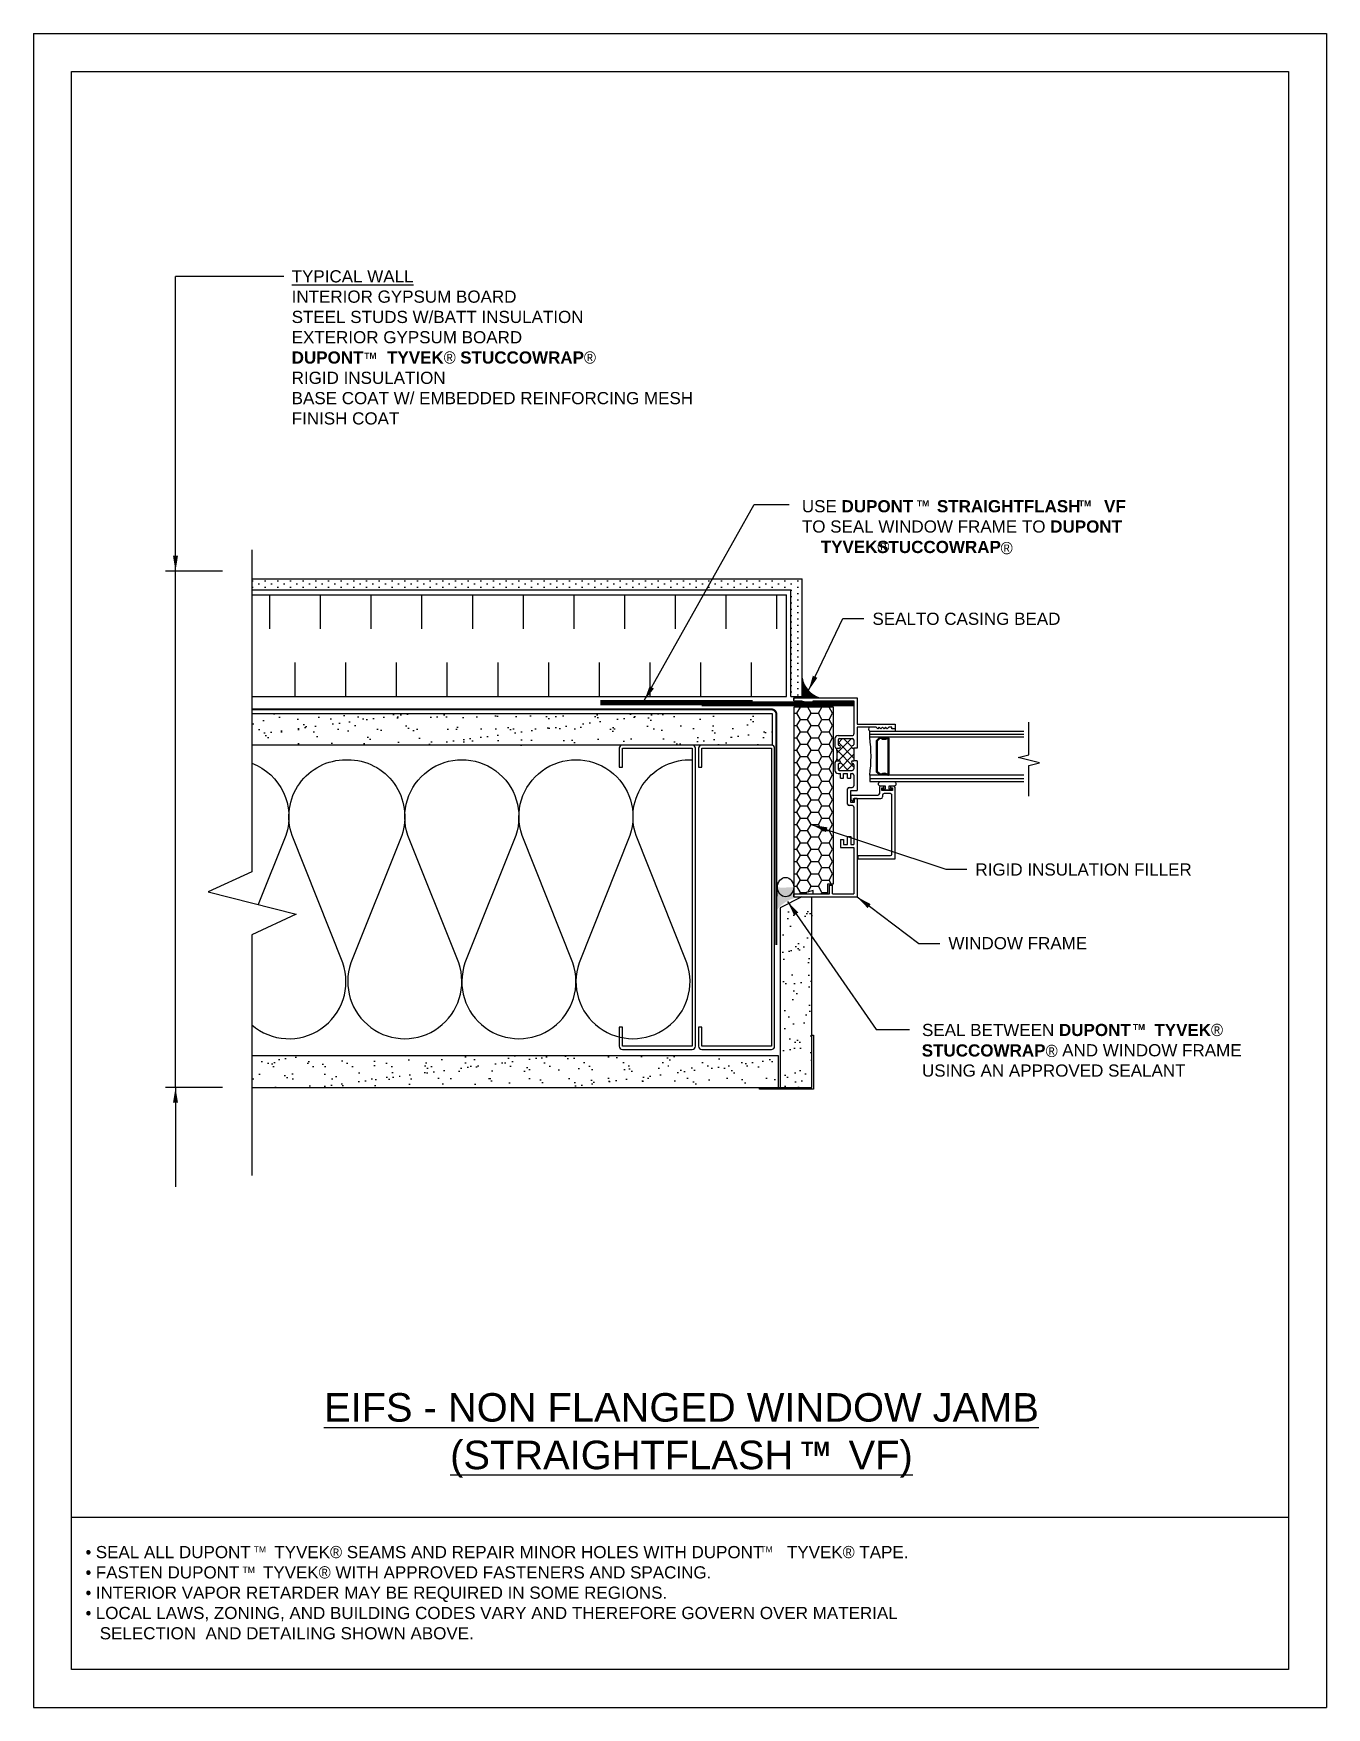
# Model space of a CAD drawing. Extents: x -129 to 26, y 0 to 100.
# Drawn here: x 0 to 25.5, y 0 to 33 of the extents above; entities that cross this region are included whole.
import ezdxf

# ---------------------------------------------------------------- set-up
doc = ezdxf.new("R2010")
doc.units = 0
doc.header["$LTSCALE"] = 1.5
doc.header["$MEASUREMENT"] = 0
doc.linetypes.add('DASHED', pattern=[0.75, 0.5, -0.25])
doc.layers.get('0').update_dxf_attribs({"linetype": 'CONTINUOUS'})
doc.layers.get('DEFPOINTS').update_dxf_attribs({"linetype": 'CONTINUOUS'})
for name, color, linetype in [('A-ANNO-TXT0', 252, 'CONTINUOUS'), ('A-GYP_BOARD', 252, 'CONTINUOUS'), ('A-INSULATION', 167, 'CONTINUOUS'), ('A-METAL_STUD', 252, 'CONTINUOUS'), ('A-SEALANT', 252, 'CONTINUOUS'), ('A-WINDOW_FRAME', 252, 'CONTINUOUS'), ('CLADDING', 252, 'CONTINUOUS'), ('INSULATION', 40, 'CONTINUOUS'), ('R-SWTS-DET3', 252, 'CONTINUOUS'), ('RIGID_INSULATION', 191, 'CONTINUOUS'), ('ROOFING', 7, 'CONTINUOUS'), ('STRUCTURE', 252, 'CONTINUOUS'), ('TEXT', 7, 'CONTINUOUS'), ('TYVEK', 160, 'DASHED'), ('W', 7, 'CONTINUOUS')]:
    doc.layers.add(name, color=color, linetype=linetype)
doc.styles.add('DETAILS', font='sanss___.ttf', dxfattribs={"height": 1})
doc.dimstyles.new('TYVEKDETAILS', dxfattribs={"dimscale": 6, "dimtxt": 1.5, "dimasz": 0.1, "dimexe": 0.75, "dimexo": 0.75, "dimgap": 0.75, "dimtad": 0, "dimtih": 1, "dimtoh": 1, "dimdec": 4, "dimzin": 0, "dimtxsty": 'DETAILS', "dimcen": 0.0625, "dimazin": 3, "dimtfac": 1, "dimtdec": 4, "dimtofl": 0, "dimtmove": 0, "dimatfit": 3, "dimtolj": 1, "dimtzin": 0})

# ---------------------------------------------------------------- blocks, each defined once
blk = doc.blocks.new('*X1')
at = {"color": 0}
for p, q in [((0.8516295627018786, 1.028406257998516), (1.187999999999999, 1.364776695296636)), ((0.87684077714246, 1.40717086303237), (0.8998291369676271, 1.430159222857538)), ((1.187999999999999, 1.110097038856281), (0.8810849614584502, 1.417012077397829)), ((0.924072530185503, 1.277625920778777), (1.077446609406725, 1.430999999999999)), ((1.177347128897942, 1.297526605254973), (1.043873734152917, 1.430999999999998)), ((0.8519505448366533, 1.205503935429927), (0.8894466094067257, 1.242999999999999)), ((1.139543648263006, 0.8049999999999997), (0.8577179782915727, 1.086825669971433)), ((0.8759999999999986, 0.8759999999999986), (1.187999999999999, 1.187999999999999)), ((1.141157934785851, 0.9801624087737911), (0.8783203435596432, 1.242999999999999)), ((1.169776695296638, 0.9930000000000005), (1.187999999999999, 1.011223304703362)), ((0.9627669529663684, 0.8050000000000004), (0.8759999999999986, 0.8917669529663702)), ((0.9817766952966371, 0.8050000000000002), (1.138739823250805, 0.9619631279541684)), ((1.158594420601599, 0.805041030008325), (1.187958969991673, 0.8344055793983998))]:
    blk.add_line(p, q, dxfattribs=at)

msp = doc.modelspace()

# ---------------------------------------------------------------- hatches: boundary and pattern name
at = {"layer": 'A-ANNO-TXT0', "linetype": 'CONTINUOUS'}
h = msp.add_hatch(dxfattribs=at)
h.set_pattern_fill('AR-SAND', color=256, scale=0.25, style=0)
h.set_pattern_definition([(37.50000000000001, (13.90562740431847, -5.448783653957094), (-0.01574833952740204, 0.4817059422532897), [0, -0.38, 0, -0.425, 0, -0.40625]), (7.499999999999999, (13.90562740431847, -5.448783653957094), (0.4424441763169318, 0.7055365163074351), [0, -0.205, 0, -0.3425, 0, -0.13125]), (327.5, (13.59812740431846, -5.448783653957094), (0.7785354654378738, 0.001414763384241124), [0, -0.125, 0, -0.45, 0, -0.5875]), (317.5, (13.59812740431846, -5.448783653957094), (0.7515316511430733, 0.2194188912335623), [0, -0.0625, 0, -0.295, 0, -0.3375])])
h.paths.add_polyline_path([(14.57047989927582, 19.5973992676698), (4.303964716864277, 19.59739926766994), (4.303964207926589, 18.97239926766994), (14.57047989927582, 18.97239926766981)])
h.paths.add_polyline_path([(14.69397025275939, 12.8473992676698), (4.303965870102246, 12.84739926767006), (4.303965870102243, 12.22239926767007), (14.69397025275939, 12.22239926766981)])
h = msp.add_hatch(dxfattribs=at)
h.set_pattern_fill('AR-SAND', color=256, scale=0.25, style=0)
h.set_pattern_definition([(37.50000000000001, (0, 0), (-0.01574833952740204, 0.4817059422532897), [0, -0.38, 0, -0.425, 0, -0.40625]), (7.499999999999999, (0, 0), (0.4424441763169318, 0.7055365163074351), [0, -0.205, 0, -0.3425, 0, -0.13125]), (327.5, (-0.3075, 0), (0.7785354654378738, 0.001414763384241124), [0, -0.125, 0, -0.45, 0, -0.5875]), (317.5, (-0.3075, 0), (0.7515316511430733, 0.2194188912335623), [0, -0.0625, 0, -0.295, 0, -0.3375])])
h.paths.add_polyline_path([(14.72522025275939, 12.22239926766981), (15.35022025275939, 12.22239926766981), (15.35022025275939, 13.25364926766981), (15.3502202527594, 15.97917804967826), (15.15026667264171, 15.97917804967826), (14.72522025275939, 15.7608595644225)])
at = {"layer": 'A-INSULATION', "linetype": 'CONTINUOUS'}
h = msp.add_hatch(dxfattribs=at)
h.set_pattern_fill('HONEY', color=256, scale=1.125, style=0)
h.set_pattern_definition([(0, (0.1501090579698108, 1.089403143701517), (0.2109375, 0.121784821875), [0.140625, -0.28125]), (120, (0.1501090579698108, 1.089403143701517), (-0.2109374995391128, 0.1217848226732801), [0.1406249999999999, -0.2812499999999998]), (59.99999999999999, (0.1501090579698108, 1.089403143701517), (4.608872346267834e-10, 0.2435696445482801), [-0.28125, 0.140625])])
h.paths.add_polyline_path([(14.99187286504796, 16.04115195540216), (15.1478072084823, 16.04115195540216), (15.37870998626008, 16.10302216823782), (15.37870998626008, 16.04115195540216), (15.66703215248748, 16.04115195540216), (15.66703215248748, 16.23994538047346), (15.77639819580286, 16.23994538047346), (15.77639819580287, 19.7221008576193), (14.99187286504796, 19.7221008576193)])
at = {"layer": 'A-SEALANT', "linetype": 'CONTINUOUS'}
h = msp.add_hatch(color=7, dxfattribs=at)
edge = h.paths.add_edge_path()
edge.add_line((15.13262137001404, 15.97917804967826), (14.99187286504796, 15.97917804967826))
edge.add_line((14.99187286504796, 15.97917804967826), (14.99187286504796, 16.09413498020184))
edge.add_line((14.99187286504796, 16.09413498020184), (14.99187286504796, 16.15534603581434))
edge.add_arc((14.83191805346572, 16.16395208659535), 0.1601861600087653, 341.86352093582883, 356.92028383285503, ccw=False)
edge.add_ellipse((14.83191805346572, 16.17255813737637), major_axis=(0, 0.1904430672903032), ratio=0.8399088182002806, start_angle=90, end_angle=270, ccw=False)
edge.add_arc((14.83191805346573, 16.16395208659539), 0.1601861600087653, 183.0797161671348, 198.1364790641818, ccw=False)
edge.add_line((14.67196324188349, 16.1553460358144), (14.67196324188349, 15.73610793870519))
edge.add_arc((15.18761293230215, 15.31691314004874), 0.6645441162552518, 94.74669989942862, 140.890789096846, ccw=False)
at = {"layer": 'CLADDING'}
h = msp.add_hatch(dxfattribs=at)
h.set_pattern_fill('DOTS', color=256, scale=2, angle=90, style=0)
h.set_pattern_definition([(90, (14.94540811531874, -5.601231753205624), (-0.125, 0.06250000000000001), [0, -0.125])])
h.paths.add_polyline_path([(4.303968162391534, 22.25139549063385), (15.15592190018401, 22.25139549063385), (15.15592190018401, 19.93201073713266), (14.93519788617552, 19.93201073713266), (14.93519788617552, 22.03067147662537), (4.303967939452258, 22.03067147662535)])
at = {"layer": 'TEXT'}
msp.add_hatch(color=256, dxfattribs=at).paths.add_polyline_path([(15.15709278857692, 19.94121269117121), (15.15709278857692, 19.9065606337708), (15.50035858577557, 19.9065606337708, -0.2792397133927528), (15.15709278857692, 20.29186483062001)])

# ---------------------------------------------------------------- linework, layer by layer
at = {"layer": 'A-GYP_BOARD'}
for p, q in [((15.15026667264171, 15.97917804967826, 2.979996827461485e-09), (14.72522025275939, 15.7608595644225, 2.979996827461486e-09)), ((15.35022025275939, 12.22239926766981, 2.979996827461446e-09), (15.3502202527594, 15.97917804967826, 2.979996827461485e-09)), ((14.72522025275939, 15.7608595644225, 2.979996827461486e-09), (14.72522025275939, 12.22239926766981, 2.979996827461446e-09)), ((14.72522025275939, 12.22239926766981, 2.979996827461446e-09), (15.35022025275939, 12.22239926766981, 2.979996827461446e-09))]:
    msp.add_line(p, q, dxfattribs=at)
at = {"layer": 'A-GYP_BOARD', "elevation": 2.979996827461446e-09}
for points in [[(4.303964716864277, 19.59739926766994), (14.57047989927582, 19.59739926766981), (14.57047989927582, 18.97239926766981), (4.30396420792659, 18.97239926766994)], [(4.303965870102243, 12.22239926767007), (14.69397025275939, 12.22239926766981), (14.69397025275939, 12.84739926766981), (4.303965870102246, 12.84739926767007)]]:
    msp.add_lwpolyline(points, dxfattribs=at)
msp.add_lwpolyline([(14.31897025275939, 12.22239926766981), (15.35022025275939, 12.22239926766981), (15.35022025275939, 13.25364926766981), (15.38147025275939, 13.25364926766981), (15.38147025275939, 12.19114926766981), (14.31897025275939, 12.19114926766981)], close=True, dxfattribs=at)
at = {"layer": 'A-INSULATION', "linetype": 'CONTINUOUS'}
for p, q in [((15.66703215248748, 16.04115195540216, 2.979996827461485e-09), (15.66703215248748, 16.23994538047346, 2.979996827461485e-09)), ((15.66703215248748, 16.23994538047346, 2.979996827461485e-09), (15.77639819580287, 16.23994538047346, 2.979996827461485e-09))]:
    msp.add_line(p, q, dxfattribs=at)
at = {"layer": 'A-INSULATION', "linetype": 'CONTINUOUS', "elevation": 2.979996827461485e-09}
msp.add_lwpolyline([(15.77639819580287, 16.23994538047346), (15.77639819580287, 19.7221008576193), (14.99187286504796, 19.7221008576193), (14.99187286504796, 16.04115195540216), (15.66703215248748, 16.04115195540216)], dxfattribs=at)
at = {"layer": 'A-INSULATION', "elevation": 2.979996827461446e-09}
msp.add_lwpolyline([(6.127934642548851, 18.68239520567472, -0.01558219737090597), (6.198003475028173, 18.68457938875947)], format="xyb", dxfattribs=at)
at = {"layer": 'A-METAL_STUD', "elevation": 2.979996827461446e-09}
for points in [[(11.6155773728224, 13.40989926766981), (11.55307737282195, 13.40989926766981), (11.55307737282195, 13.03489926766981, 0.414213562373095), (11.61557737282195, 12.97239926766981), (12.99057737282195, 12.97239926766981, 0.414213562373095), (13.05307737282195, 13.03489926766981), (13.05307737282195, 18.90989926766981, 0.414213562373095), (12.99057737282195, 18.97239926766981), (11.61557737282195, 18.97239926766981, 0.414213562373095), (11.55307737282195, 18.90989926766981), (11.55307737282195, 18.53489926766981), (11.6155773728224, 18.53489926766981), (11.6155773728224, 18.90989926766981), (12.99057737282195, 18.90989926766981), (12.99057737282149, 13.03489926766981), (11.6155773728224, 13.03489926766981)], [(13.17807737282286, 13.40989926766981), (13.1155773728224, 13.40989926766981), (13.1155773728224, 13.03489926766981, 0.414213562373095), (13.1780773728224, 12.97239926766981), (14.5530773728224, 12.97239926766981, 0.414213562373095), (14.6155773728224, 13.03489926766981), (14.6155773728224, 18.90989926766981, 0.414213562373095), (14.5530773728224, 18.97239926766981), (13.1780773728224, 18.97239926766981, 0.414213562373095), (13.1155773728224, 18.90989926766981), (13.1155773728224, 18.53489926766981), (13.17807737282286, 18.53489926766981), (13.17807737282286, 18.90989926766981), (14.5530773728224, 18.90989926766981), (14.55307737282195, 13.03489926766981), (13.17807737282286, 13.03489926766981)]]:
    msp.add_lwpolyline(points, format="xyb", close=True, dxfattribs=at)
at = {"layer": 'A-SEALANT'}
msp.add_line((14.65915187349904, 16.27339140418516, 2.979996827461464e-09), (14.6615599318979, 15.99590642011933, 2.979996827461486e-09), dxfattribs=at)
at = {"layer": 'A-SEALANT', "linetype": 'CONTINUOUS'}
msp.add_line((14.99187286504796, 16.09413498020184, 2.979996827461485e-09), (14.99187286504796, 15.97917804967826, 2.979996827461485e-09), dxfattribs=at)
at = {"layer": 'A-SEALANT'}
msp.add_arc((15.64678590154168, 20.3825711641412, 2.979996827461486e-09), 0.4980230755958729, 190.4940136520136, 252.9013904028027, dxfattribs=at)
at = {"layer": 'A-SEALANT', "color": 7, "linetype": 'CONTINUOUS'}
msp.add_ellipse((14.83191805346572, 16.17255813737637), major_axis=(0, 0.1904430672903032), ratio=0.8399088182002806, dxfattribs=at)
at = {"layer": 'A-WINDOW_FRAME'}
for p, q in [((14.99187286504796, 19.90352569277591, 2.979996827461486e-09), (14.99187286504796, 19.86887363537551, 2.979996827461486e-09)), ((14.99187286504796, 19.90352569277591, 2.979996827461485e-09), (16.24134677077187, 19.90352569277591, 2.979996827461485e-09)), ((14.99187286504796, 19.84155178705201, 2.979996827461485e-09), (14.99187286504796, 19.90352569277591, 2.979996827461485e-09)), ((14.99187286504796, 19.84155178705201, 2.979996827461485e-09), (15.1478072084823, 19.84155178705201, 2.979996827461485e-09)), ((15.1478072084823, 19.84155178705201, 2.979996827461485e-09), (15.37870998626008, 19.77968157421635, 2.979996827461485e-09)), ((15.37870998626008, 19.84155178705201, 2.979996827461485e-09), (16.17937286504796, 19.84155178705201, 2.979996827461485e-09)), ((15.37870998626008, 19.77968157421635, 2.979996827461485e-09), (15.37870998626008, 19.84155178705201, 2.979996827461485e-09)), ((16.17937286504796, 19.84155178705201, 2.979996827461485e-09), (16.17937286504796, 19.19182535607558, 2.979996827461485e-09)), ((16.24134677077187, 19.90352569277591, 2.979996827461485e-09), (16.24134677077187, 19.38774286449308, 2.979996827461485e-09)), ((15.86750417817928, 19.16083840321362, 2.979996827461485e-09), (16.14838591218601, 19.16083840321362, 2.979996827461485e-09)), ((16.24134677077187, 19.38774286449308, 2.979996827461485e-09), (16.99103111420622, 19.38774286449308, 2.979996827461485e-09)), ((16.24134677077187, 19.32576895876918, 2.979996827461485e-09), (16.24134677077187, 18.91094362206884, 2.979996827461485e-09)), ((16.6181881007382, 19.32576895876918, 2.979996827461485e-09), (16.24134677077187, 19.32576895876918, 2.979996827461485e-09)), ((16.49124155191665, 19.24980094530116, 2.979996827461486e-09), (19.53350083036741, 19.24980094530116, 2.979996827461486e-09)), ((16.49124155191665, 19.18782703957726, 2.979996827461486e-09), (16.49124155191665, 19.24980094530116, 2.979996827461486e-09)), ((16.49124155191665, 19.12585313385335, 2.979996827461486e-09), (16.49124155191665, 19.18782703957726, 2.979996827461486e-09)), ((16.49124155191665, 19.18782703957726, 2.979996827461486e-09), (19.53350083036741, 19.18782703957726, 2.979996827461486e-09)), ((16.6181881007382, 19.32576895876918, 2.979996827461485e-09), (16.64917505360015, 19.29478200590723, 2.979996827461485e-09)), ((16.6801620064621, 19.32576895876918, 2.979996827461485e-09), (16.64917505360015, 19.29478200590723, 2.979996827461485e-09)), ((16.6801620064621, 19.32576895876918, 2.979996827461485e-09), (16.71114895932406, 19.29478200590723, 2.979996827461485e-09)), ((16.74213591218601, 19.32576895876918, 2.979996827461485e-09), (16.71114895932406, 19.29478200590723, 2.979996827461485e-09)), ((16.74213591218601, 19.32576895876918, 2.979996827461485e-09), (16.77312286504797, 19.29478200590723, 2.979996827461485e-09)), ((16.80410981790992, 19.32576895876918, 2.979996827461485e-09), (16.77312286504797, 19.29478200590723, 2.979996827461485e-09)), ((16.80410981790992, 19.32576895876918, 2.979996827461485e-09), (16.83509677077187, 19.29478200590723, 2.979996827461485e-09)), ((16.86608372363382, 19.32576895876918, 2.979996827461485e-09), (16.83509677077187, 19.29478200590723, 2.979996827461485e-09)), ((16.92905720848231, 19.32576895876918, 2.979996827461485e-09), (16.86608372363382, 19.32576895876918, 2.979996827461485e-09)), ((16.92905720848231, 19.29478200590723, 2.979996827461485e-09), (16.92905720848231, 19.32576895876918, 2.979996827461485e-09)), ((16.99103111420622, 19.29478200590723, 2.979996827461485e-09), (16.92905720848231, 19.29478200590723, 2.979996827461485e-09)), ((16.99103111420622, 19.38774286449308, 2.979996827461485e-09), (16.99103111420622, 19.29478200590723, 2.979996827461485e-09)), ((15.80553027245537, 19.09886449748972, 2.979996827461485e-09), (15.80553027245537, 18.94193057493079, 2.979996827461485e-09)), ((15.83651722531732, 18.91094362206884, 2.979996827461485e-09), (15.89249365629375, 18.91094362206884, 2.979996827461485e-09)), ((15.86750417817927, 19.06787754462776, 2.979996827461485e-09), (15.86750417817927, 18.98591205641228, 2.979996827461485e-09)), ((15.89249365629375, 18.9609225782978, 2.979996827461485e-09), (15.89249365629375, 18.9609225782978, 2.979996827461485e-09)), ((15.89849113104123, 19.09886449748972, 2.979996827461485e-09), (16.14838591218601, 19.09886449748972, 2.979996827461485e-09)), ((15.91748313440823, 18.93593310018332, 2.979996827461485e-09), (15.91748313440823, 18.93593310018332, 2.979996827461485e-09)), ((16.129393908819, 18.93593310018332, 2.979996827461485e-09), (16.129393908819, 18.93593310018332, 2.979996827461485e-09)), ((16.15438338693349, 18.9609225782978, 2.979996827461485e-09), (16.15438338693349, 18.9609225782978, 2.979996827461485e-09)), ((16.15438338693349, 18.91094362206884, 2.979996827461485e-09), (16.17937286504796, 18.91094362206884, 2.979996827461485e-09)), ((16.17937286504796, 19.06787754462776, 2.979996827461485e-09), (16.17937286504796, 18.98591205641227, 2.979996827461485e-09)), ((16.24134677077187, 18.91094362206884, 2.979996827461485e-09), (16.17937286504796, 18.91094362206884, 2.979996827461485e-09)), ((16.17937286504796, 18.91094362206884, 2.979996827461485e-09), (16.17937286504796, 18.66104884092406, 2.979996827461485e-09)), ((19.53350083036741, 19.12585313385335, 2.979996827461486e-09), (16.49124155191665, 19.12585313385335, 2.979996827461486e-09)), ((16.62618473373483, 19.06387922812949, 2.979996827461486e-09), (16.68815863945874, 19.12585313385339, 2.979996827461486e-09)), ((16.62618473373483, 18.43814269614295, 2.979996827461486e-09), (16.62618473373483, 19.06387922812949, 2.979996827461486e-09)), ((16.64617631622641, 19.05559844352818, 2.979996827461486e-09), (16.69643942406005, 19.10586155136181, 2.979996827461486e-09)), ((16.64617631622641, 18.44642348074427, 2.979996827461486e-09), (16.64617631622641, 19.05559844352818, 2.979996827461486e-09)), ((16.68815863945874, 19.12585313385339, 2.979996827461486e-09), (16.72614264619278, 19.12585313385339, 2.979996827461486e-09)), ((16.69643942406005, 19.10586155136181, 2.979996827461486e-09), (16.71870015340855, 19.10586155136181, 2.979996827461486e-09)), ((16.82610055865066, 19.12585313385339, 2.979996827461486e-09), (16.85109003676514, 19.12585313385339, 2.979996827461486e-09)), ((16.83354305143489, 19.10586155136181, 2.979996827461486e-09), (16.84609214114224, 19.10586155136181, 2.979996827461486e-09)), ((16.84609214114224, 19.10586155136181, 2.979996827461486e-09), (16.84609214114224, 18.39616037291063, 2.979996827461486e-09)), ((16.86608372363382, 19.1108594469847, 2.979996827461486e-09), (16.86608372363382, 18.39116247728773, 2.979996827461486e-09)), ((15.80553027245537, 18.63006188806211, 2.979996827461485e-09), (15.80553027245537, 18.47312796550318, 2.979996827461485e-09)), ((15.83651722531732, 18.66104884092406, 2.979996827461485e-09), (15.89249365629375, 18.66104884092406, 2.979996827461485e-09)), ((15.86750417817927, 18.58608040658062, 2.979996827461485e-09), (15.86750417817928, 18.50411491836514, 2.979996827461485e-09)), ((15.89249365629375, 18.6110698846951, 2.979996827461485e-09), (15.89249365629375, 18.6110698846951, 2.979996827461485e-09)), ((15.91748313440823, 18.63605936280958, 2.979996827461485e-09), (15.91748313440823, 18.63605936280958, 2.979996827461485e-09)), ((16.129393908819, 18.63605936280958, 2.979996827461485e-09), (16.129393908819, 18.63605936280958, 2.979996827461485e-09)), ((16.15438338693349, 18.66104884092406, 2.979996827461485e-09), (16.17937286504796, 18.66104884092406, 2.979996827461485e-09)), ((16.15438338693349, 18.6110698846951, 2.979996827461485e-09), (16.15438338693349, 18.6110698846951, 2.979996827461485e-09)), ((16.24134677077187, 18.66104884092406, 2.979996827461485e-09), (16.17937286504796, 18.66104884092406, 2.979996827461485e-09)), ((16.17937286504796, 18.58608040658062, 2.979996827461485e-09), (16.17937286504796, 18.50411491836514, 2.979996827461485e-09)), ((16.24134677077187, 18.66104884092406, 2.979996827461485e-09), (16.24134677077187, 18.07629505304527, 2.979996827461485e-09)), ((15.86750417817927, 18.41115405977928, 2.979996827461485e-09), (15.91248523878533, 18.41115405977928, 2.979996827461485e-09)), ((15.89849113104123, 18.47312796550318, 2.979996827461485e-09), (16.14838591218601, 18.47312796550318, 2.979996827461485e-09)), ((15.91248523878533, 18.31819320119342, 2.979996827461485e-09), (15.91248523878533, 18.41115405977928, 2.979996827461485e-09)), ((15.91248523878533, 18.31819320119342, 2.979996827461485e-09), (15.97445914450924, 18.31819320119342, 2.979996827461485e-09)), ((15.97445914450924, 18.31819320119342, 2.979996827461485e-09), (15.97445914450924, 18.41115405977928, 2.979996827461485e-09)), ((15.97445914450924, 18.41115405977928, 2.979996827461485e-09), (16.05442547447557, 18.41115405977928, 2.979996827461485e-09)), ((16.05442547447557, 18.31819320119342, 2.979996827461485e-09), (16.05442547447557, 18.41115405977928, 2.979996827461485e-09)), ((16.05442547447557, 18.31819320119342, 2.979996827461485e-09), (16.11639938019948, 18.31819320119342, 2.979996827461485e-09)), ((16.11639938019948, 18.31819320119342, 2.979996827461485e-09), (16.11639938019948, 18.41115405977928, 2.979996827461485e-09)), ((16.11639938019948, 18.41115405977928, 2.979996827461485e-09), (16.14838591218601, 18.41115405977928, 2.979996827461485e-09)), ((16.17937286504796, 18.38016710691732, 2.979996827461485e-09), (16.17937286504796, 18.16925591163113, 2.979996827461485e-09)), ((19.53382102795708, 18.37616879041909, 2.979996827461486e-09), (16.49124155191665, 18.37616879041909, 2.979996827461486e-09)), ((16.49124155191665, 18.37616879041909, 2.979996827461486e-09), (16.49124155191665, 18.31419488469518, 2.979996827461486e-09)), ((16.49124155191665, 18.31419488469518, 2.979996827461486e-09), (19.53382102795708, 18.31419488469518, 2.979996827461486e-09)), ((16.49124155191665, 18.31419488469518, 2.979996827461486e-09), (16.49124155191665, 18.25222097897127, 2.979996827461486e-09)), ((16.49124155191665, 18.25222097897127, 2.979996827461486e-09), (19.53382102795708, 18.25222097897127, 2.979996827461486e-09)), ((16.68815863945874, 18.37616879041904, 2.979996827461486e-09), (16.62618473373483, 18.43814269614295, 2.979996827461486e-09)), ((16.69643942406006, 18.39616037291063, 2.979996827461486e-09), (16.64617631622641, 18.44642348074427, 2.979996827461486e-09)), ((16.72614264619275, 18.37616879041904, 2.979996827461486e-09), (16.68815863945874, 18.37616879041904, 2.979996827461486e-09)), ((16.71870015340862, 18.39616037291062, 2.979996827461486e-09), (16.69643942406006, 18.39616037291063, 2.979996827461486e-09)), ((16.76866076286377, 18.16225885775907, 2.979996827461486e-09), (16.71118496320047, 18.16225885775907, 2.979996827461486e-09)), ((16.76866076286377, 18.12727358839881, 2.979996827461486e-09), (16.76866076286377, 18.16225885775907, 2.979996827461486e-09)), ((16.85109003676514, 18.37616879041905, 2.979996827461486e-09), (16.82610055865066, 18.37616879041905, 2.979996827461486e-09)), ((16.84609214114224, 18.39616037291063, 2.979996827461486e-09), (16.83354305143479, 18.39616037291063, 2.979996827461486e-09)), ((16.96107974434525, 18.16225885775907, 2.979996827461486e-09), (16.90360394468195, 18.16225885775907, 2.979996827461486e-09)), ((16.90360394468195, 18.16225885775907, 2.979996827461486e-09), (16.90360394468195, 18.12727358839881, 2.979996827461486e-09)), ((16.05442547447557, 17.80940742678264, 2.979996827461485e-09), (16.05442547447557, 18.10728200590722, 2.979996827461485e-09)), ((16.08541242733752, 18.13826895876917, 2.979996827461485e-09), (16.14838591218601, 18.13826895876917, 2.979996827461485e-09)), ((16.11639938019948, 17.84039437964459, 2.979996827461485e-09), (16.11639938019948, 18.07629505304527, 2.979996827461485e-09)), ((16.11639938019948, 18.07629505304527, 2.979996827461485e-09), (16.24134677077187, 18.07629505304527, 2.979996827461485e-09)), ((16.11639938019947, 17.95234724159746, 2.979996827461486e-09), (16.11639938019948, 17.91206420287691, 2.979996827461486e-09)), ((16.18636991892002, 17.84039437964459, 2.979996827461485e-09), (16.11639938019948, 17.84039437964459, 2.979996827461485e-09)), ((16.12079092940833, 17.90146206521707, 2.979996827461486e-09), (16.1457804075228, 17.8764725871026, 2.979996827461486e-09)), ((16.14638675393685, 17.98233461533483, 2.979996827461486e-09), (16.65121021572572, 17.98233461533483, 2.979996827461486e-09)), ((16.17137623205133, 17.92036070961093, 2.979996827461486e-09), (16.71318412144963, 17.92036070961092, 2.979996827461486e-09)), ((16.17137623205132, 17.88707472476244, 2.979996827461486e-09), (16.17137623205133, 17.92036070961093, 2.979996827461486e-09)), ((16.18636991892002, 17.92036070961093, 2.979996827461485e-09), (16.18636991892002, 17.84039437964459, 2.979996827461485e-09)), ((16.24134677077187, 17.92036070961093, 2.979996827461485e-09), (16.18636991892002, 17.92036070961093, 2.979996827461485e-09)), ((16.24134677077187, 17.92036070961093, 2.979996827461485e-09), (16.24134677077187, 15.97917804967826, 2.979996827461485e-09)), ((16.6811975894631, 18.1322714840217, 2.979996827461486e-09), (16.6811975894631, 18.01232198907221, 2.979996827461486e-09)), ((16.73117654569205, 18.12727358839881, 2.979996827461486e-09), (16.76866076286377, 18.12727358839881, 2.979996827461486e-09)), ((16.73117654569205, 18.07729463216985, 2.979996827461486e-09), (16.73117654569205, 18.12727358839881, 2.979996827461486e-09)), ((16.94108816185367, 18.07729463216985, 2.979996827461486e-09), (16.73117654569205, 18.07729463216985, 2.979996827461486e-09)), ((16.743171495187, 17.98533335270857, 2.979996827461486e-09), (16.743171495187, 17.95034808334829, 2.979996827461486e-09)), ((16.89908682759006, 18.01532072644595, 2.979996827461486e-09), (16.77315886892437, 18.01532072644595, 2.979996827461486e-09)), ((16.90360394468195, 18.12727358839881, 2.979996827461486e-09), (16.94108816185367, 18.12727358839881, 2.979996827461486e-09)), ((16.92907420132743, 16.8248219890722, 2.979996827461486e-09), (16.92907420132743, 17.98533335270857, 2.979996827461486e-09)), ((16.94108816185367, 18.12727358839881, 2.979996827461486e-09), (16.94108816185367, 18.07729463216985, 2.979996827461486e-09)), ((16.99104810705134, 16.73286070961092, 2.979996827461486e-09), (16.99104810705134, 18.13333910772941, 2.979996827461486e-09)), ((16.15063496521631, 17.77842047392069, 2.979996827461485e-09), (16.08541242733752, 17.77842047392069, 2.979996827461485e-09)), ((16.17937286504796, 17.74968257408904, 2.979996827461485e-09), (16.17937286504796, 17.01574160186681, 2.979996827461485e-09)), ((16.05442547447557, 17.17067636617658, 2.979996827461485e-09), (16.11639938019948, 17.17067636617658, 2.979996827461485e-09)), ((16.05442547447557, 17.01574160186681, 2.979996827461485e-09), (16.05442547447557, 17.17067636617658, 2.979996827461485e-09)), ((16.11639938019948, 17.17067636617658, 2.979996827461485e-09), (16.11639938019948, 17.01574160186681, 2.979996827461485e-09)), ((15.91248523878533, 17.10870246045267, 2.979996827461485e-09), (15.91248523878533, 16.95376769614291, 2.979996827461485e-09)), ((15.91248523878533, 17.10870246045267, 2.979996827461485e-09), (15.97445914450924, 17.10870246045267, 2.979996827461485e-09)), ((15.91248523878533, 16.95376769614291, 2.979996827461485e-09), (16.17937286504796, 16.95376769614291, 2.979996827461485e-09)), ((15.97445914450924, 17.10870246045267, 2.979996827461485e-09), (15.97445914450924, 17.01574160186681, 2.979996827461485e-09)), ((15.97445914450924, 17.01574160186681, 2.979996827461485e-09), (16.05442547447557, 17.01574160186681, 2.979996827461485e-09)), ((16.11639938019948, 17.01574160186681, 2.979996827461485e-09), (16.17937286504796, 17.01574160186681, 2.979996827461485e-09)), ((16.17937286504796, 16.95376769614291, 2.979996827461485e-09), (16.17937286504796, 16.04115195540216, 2.979996827461485e-09)), ((16.25634045764055, 16.79483461533482, 2.979996827461486e-09), (16.89908682759006, 16.79483461533483, 2.979996827461486e-09)), ((16.25634045764055, 16.79483461533482, 2.979996827461486e-09), (16.25634045764055, 16.73286070961092, 2.979996827461486e-09)), ((16.25634045764055, 16.73286070961092, 2.979996827461486e-09), (16.99104810705134, 16.73286070961092, 2.979996827461486e-09)), ((15.69757572700082, 16.20808166920688, 2.979996827461485e-09), (15.75954963272473, 16.20808166920688, 2.979996827461485e-09)), ((15.69757572700082, 16.04115195540216, 2.979996827461485e-09), (15.69757572700082, 16.20808166920688, 2.979996827461485e-09)), ((15.75954963272473, 16.04115195540216, 2.979996827461485e-09), (15.75954963272473, 16.20808166920688, 2.979996827461485e-09)), ((14.99187286504796, 16.04115195540216, 2.979996827461485e-09), (15.1478072084823, 16.04115195540216, 2.979996827461485e-09)), ((14.99187286504796, 15.97917804967826, 2.979996827461485e-09), (14.99187286504796, 16.04115195540216, 2.979996827461485e-09)), ((14.99187286504796, 15.97917804967826, 2.979996827461485e-09), (16.24134677077187, 15.97917804967826, 2.979996827461485e-09)), ((15.37870998626008, 16.10302216823782, 2.979996827461485e-09), (15.1478072084823, 16.04115195540216, 2.979996827461485e-09)), ((15.37870998626008, 16.04115195540216, 2.979996827461485e-09), (15.37870998626008, 16.10302216823782, 2.979996827461485e-09)), ((15.37870998626008, 16.04115195540216, 2.979996827461485e-09), (15.69757572700082, 16.04115195540216, 2.979996827461485e-09)), ((15.75954963272473, 16.04115195540216, 2.979996827461485e-09), (16.17937286504796, 16.04115195540216, 2.979996827461485e-09))]:
    msp.add_line(p, q, dxfattribs=at)
at = {"layer": 'A-WINDOW_FRAME', "elevation": 2.979996827461486e-09}
msp.add_lwpolyline([(19.62916778666652, 17.96333981294411), (19.62916778666652, 18.56905692169573), (19.84141997678939, 18.62197733635815), (19.41659539895397, 18.72789799990856), (19.62884758907685, 18.78081841457097), (19.62884758907685, 19.42115688046523)], dxfattribs=at)
at = {"layer": 'A-WINDOW_FRAME', "elevation": 2.979996827461485e-09}
msp.add_lwpolyline([(16.93069215047219, 18.11049070835924), (16.93069215047219, 18.08050333462187), (16.74157255707354, 18.08050333462187), (16.74157255707354, 18.11049070835924), (16.80464561134862, 18.11049070835924), (16.80464561134862, 18.16225885775907), (16.70218875107927, 18.16225885775907, -0.8444444444437201), (16.70218875107927, 18.25222097897127), (16.97007595646647, 18.25222097897127, -0.8444444444437201), (16.97007595646647, 18.16225885775907), (16.86761909619711, 18.16225885775907), (16.86761909619711, 18.11049070835924)], format="xyb", close=True, dxfattribs=at)
msp.add_lwpolyline([(16.93069215047219, 18.11049070835924), (16.93069215047219, 18.08050333462187), (16.74157255707354, 18.08050333462187), (16.74157255707354, 18.11049070835924), (16.80464561134862, 18.11049070835924), (16.80464561134862, 18.16225885775907), (16.70218875107927, 18.16225885775907, -0.8444444444437201), (16.70218875107927, 18.25222097897127), (16.97007595646647, 18.25222097897127, -0.8444444444437201), (16.97007595646647, 18.16225885775907), (16.86761909619711, 18.16225885775907), (16.86761909619711, 18.11049070835924)], format="xyb", close=True, dxfattribs=at)
at = {"layer": 'A-WINDOW_FRAME'}
for centre, radius, start, end in [((15.86750417817928, 19.09886449748972, 2.979996827461485e-09), 0.06197390572390597, 90, 180), ((16.14838591218601, 19.19182535607558, 2.979996827461485e-09), 0.03098695286195299, 270, 3.250719457102443e-13), ((16.51539954515888, 19.28778495203517, 2.979996827461486e-09), 0.04501547961602401, 122.4565375172511, 237.5434624827489), ((16.97090401782258, 19.2722914756042, 2.979996827461486e-09), 0.03018151689606767, 311.8258151739098, 48.17418482609068), ((15.83651722531732, 18.94193057493079, 2.979996827461485e-09), 0.03098695286195299, 180, 270), ((15.26703539560694, 18.78599623149645, 2.979996827461485e-09), 0.5830277907451202, 347.62508063677, 12.37491936322962), ((15.89849113104123, 19.06787754462776, 2.979996827461485e-09), 0.03098695286195299, 90, 180), ((15.89249365629375, 18.98591205641228, 2.979996827461485e-09), 0.02498947811447821, 180, 270), ((15.89249365629375, 18.93593310018332, 2.979996827461485e-09), 0.02498947811447821, 7.016477563892661e-15, 90), ((15.89249365629375, 18.93593310018332, 2.979996827461485e-09), 0.02498947811447821, 270, 7.016477563892661e-15), ((16.15438338693349, 18.93593310018332, 2.979996827461485e-09), 0.02498947811447821, 90, 180), ((16.15438338693349, 18.93593310018332, 2.979996827461485e-09), 0.02498947811447821, 180, 270), ((16.14838591218601, 19.06787754462776, 2.979996827461485e-09), 0.03098695286195299, 7.016477563892661e-15, 90), ((16.15438338693349, 18.98591205641227, 2.979996827461485e-09), 0.02498947811447821, 270, 7.016477563892661e-15), ((13.87482670390635, 18.75101096213622, 2.979996827461486e-09), 2.643129453996981, 351.8469656761608, 8.15303432383913), ((16.77612160242172, 19.17833103789372, 2.979996827461486e-09), 0.09246106902351098, 231.6083326381159, 308.391667361884), ((16.77612160242172, 19.17833103789373, 2.979996827461486e-09), 0.07246948653192829, 226.3971810272709, 313.602818972729), ((16.85109003676514, 19.1108594469847, 2.979996827461486e-09), 0.01499368686868661, 0, 89.99999999999999), ((15.83651722531732, 18.63006188806211, 2.979996827461485e-09), 0.03098695286195299, 90, 179.9999999999998), ((15.89249365629375, 18.58608040658062, 2.979996827461485e-09), 0.02498947811447821, 90, 180.000000000001), ((15.89849113104123, 18.50411491836514, 2.979996827461485e-09), 0.03098695286195299, 180.0000000000008, 270), ((15.89249365629375, 18.63605936280958, 2.979996827461485e-09), 0.02498947811447821, 7.016477563892661e-15, 90), ((15.89249365629375, 18.63605936280958, 2.979996827461485e-09), 0.02498947811447821, 270, 7.016477563892661e-15), ((16.15438338693349, 18.63605936280958, 2.979996827461485e-09), 0.02498947811447821, 90, 179.999999999999), ((16.15438338693349, 18.63605936280958, 2.979996827461485e-09), 0.02498947811447821, 180, 270), ((16.14838591218601, 18.50411491836514, 2.979996827461485e-09), 0.03098695286195299, 270, 7.016477563892661e-15), ((16.15438338693349, 18.58608040658062, 2.979996827461485e-09), 0.02498947811447821, 7.016477563892661e-15, 90), ((15.86750417817927, 18.47312796550318, 2.979996827461485e-09), 0.06197390572390597, 180, 270), ((16.14838591218601, 18.38016710691732, 2.979996827461485e-09), 0.03098695286195299, 7.016477563892661e-15, 90), ((16.14838591218601, 18.16925591163113, 2.979996827461485e-09), 0.03098695286195299, 270, 7.016477563892661e-15), ((16.71118496320047, 18.1322714840217, 2.979996827461486e-09), 0.02998737373737144, 89.99999999999999, 180.0000000000034), ((16.77612160242171, 18.32369088637862, 2.979996827461486e-09), 0.09246106902353152, 51.60833263819464, 128.3916673618106), ((16.77612160242171, 18.32369088637869, 2.979996827461486e-09), 0.07246948653194904, 46.39718102727708, 133.6028189727331), ((16.85109003676514, 18.39116247728773, 2.979996827461486e-09), 0.01499368686868661, 270, 0), ((16.96107974434525, 18.1322714840217, 2.979996827461486e-09), 0.02998737373737414, 2.04030079624272, 90.00000000000256), ((16.08541242733752, 18.10728200590722, 2.979996827461485e-09), 0.03098695286195299, 90, 180), ((16.14638675393685, 17.95234724159746, 2.979996827461486e-09), 0.02998737373737385, 90.00000000000004, 180.0000000000031), ((16.13139306706816, 17.91206420287691, 2.979996827461486e-09), 0.01499368686868683, 180.0000000000026, 225), ((16.15638254518264, 17.88707472476244, 2.979996827461486e-09), 0.01499368686868485, 224.9999999999985, 359.9999999999937), ((16.65121021572572, 18.01232198907221, 2.979996827461486e-09), 0.02998737373737385, 270, 359.9999999999981), ((16.71318412144963, 17.95034808334829, 2.979996827461486e-09), 0.02998737373737385, 269.9999999999992, 359.9999999999987), ((16.77315886892437, 17.98533335270857, 2.979996827461486e-09), 0.02998737373737385, 90.00000000000011, 179.9999999999987), ((16.89908682759006, 17.98533335270857, 2.979996827461486e-09), 0.02998737373737385, 0, 90.00000000000011), ((16.08541242733752, 17.80940742678264, 2.979996827461485e-09), 0.03098695286195299, 180, 270), ((16.15063496521631, 17.74968257408904, 2.979996827461485e-09), 0.02873789983164995, 359.9999999999991, 90), ((16.89908682759006, 16.8248219890722, 2.979996827461486e-09), 0.02998737373737385, 270.0000000000003, 0)]:
    msp.add_arc(centre, radius, start, end, dxfattribs=at)
at = {"layer": 'CLADDING'}
for p, q in [((4.303968162391534, 22.25139549063385, 2.979996827461446e-09), (15.15592190018401, 22.25139549063385, 2.979996827461446e-09)), ((15.15592190018401, 19.93201073713266, 2.979996827461446e-09), (15.15592190018401, 22.25139549063385, 2.979996827461446e-09)), ((4.303967939452258, 22.03067147662535, 2.979996827461446e-09), (14.93519788617552, 22.03067147662537, 2.979996827461446e-09)), ((14.93519788617552, 19.93201073713266, 2.979996827461446e-09), (14.93519788617552, 22.03067147662537, 2.979996827461446e-09)), ((14.93519788617552, 19.93201073713266, 2.979996827461446e-09), (15.15592190018401, 19.93201073713266, 2.979996827461446e-09))]:
    msp.add_line(p, q, dxfattribs=at)
at = {"layer": 'DEFPOINTS'}
for p, q in [((-5.329070518200751e-15, 33), (0, -3.552713678800501e-15)), ((-5.329070518200751e-15, 33), (25.5, 33)), ((25.5, 33), (25.5, -3.552713678800501e-15)), ((0, -3.552713678800501e-15), (25.5, -3.552713678800501e-15))]:
    msp.add_line(p, q, dxfattribs=at)
at = {"layer": 'INSULATION', "elevation": 2.979996827461446e-09}
for points in [[(4.303963915996965, 18.61389562517036, -0.4078632690520697), (4.976061374223274, 17.19103382603864), (4.433264894671259, 15.82810376361221)], [(4.30396587010225, 13.45645517875786, 0.7660710413643121), (6.10106137422191, 14.67703259477801), (5.099842708982361, 17.19103382603774, -0.5155500965725927), (6.162952041603159, 18.68403321040571)], [(6.198003475028173, 18.68457938875947, -0.5155500965722299), (7.261112807648971, 17.19158000439183), (6.259894142408058, 14.67757877312869, 1.404370499403762), (8.386112807647834, 14.67757877313142), (7.384894142408058, 17.19158000439138, -1.404370499398822), (9.511112807649198, 17.19158000439138), (8.509894142408285, 14.67757877312778, 1.404370499403763), (10.63611280764783, 14.67757877313074), (9.634894142408285, 17.19158000439047, -1.404370499398822), (11.7611128076492, 17.19158000439138), (10.75989414240829, 14.67757877312778, 1.404370499403762), (12.88611280764783, 14.67757877313074), (11.88489414240829, 17.19158000439047, -0.5275875311540642), (12.99057737282193, 18.68377352823199)]]:
    msp.add_lwpolyline(points, format="xyb", dxfattribs=at)
at = {"layer": 'R-SWTS-DET3', "linetype": 'CONTINUOUS'}
for p, q in [((4.303968162391534, 22.25139549063385, 2.979996827461446e-09), (4.303967939452258, 22.03067147662535, 2.979996827461446e-09)), ((4.303961699324658, 20.48600219781962), (4.303965378731952, 20.25775656329757, 2.979996827461486e-09))]:
    msp.add_line(p, q, dxfattribs=at)
at = {"layer": 'RIGID_INSULATION', "linetype": 'CONTINUOUS'}
for p, q in [((4.303967839801327, 21.93201073713265, 2.979996827461446e-09), (14.85197225634851, 21.93201073713266, 2.979996827461446e-09)), ((4.661266405575262, 21.26534407046594, 2.979996827461446e-09), (4.661266405575262, 21.9320107371326, 2.979996827461446e-09)), ((5.661266405575262, 21.26534407046597, 2.979996827461446e-09), (5.661266405575262, 21.93201073713264, 2.979996827461446e-09)), ((6.661266405575262, 21.26534407046597, 2.979996827461446e-09), (6.661266405575262, 21.93201073713264, 2.979996827461446e-09)), ((7.661266405575262, 21.26534407046594, 2.979996827461446e-09), (7.661266405575262, 21.9320107371326, 2.979996827461446e-09)), ((8.661266405575262, 21.26534407046597, 2.979996827461446e-09), (8.661266405575262, 21.93201073713264, 2.979996827461446e-09)), ((9.661266405575262, 21.26534407046597, 2.979996827461446e-09), (9.661266405575262, 21.93201073713264, 2.979996827461446e-09)), ((10.66126640557526, 21.26534407046597, 2.979996827461446e-09), (10.66126640557526, 21.93201073713264, 2.979996827461446e-09)), ((11.66126640557526, 21.26534407046597, 2.979996827461446e-09), (11.66126640557526, 21.93201073713264, 2.979996827461446e-09)), ((12.66126640557526, 21.26534407046597, 2.979996827461446e-09), (12.66126640557526, 21.93201073713264, 2.979996827461446e-09)), ((13.66126640557526, 21.26534407046597, 2.979996827461446e-09), (13.66126640557526, 21.93201073713264, 2.979996827461446e-09)), ((14.66126640557526, 21.26534407046597, 2.979996827461446e-09), (14.66126640557526, 21.93201073713264, 2.979996827461446e-09)), ((14.85197225634851, 19.93201073713266, 2.979996827461446e-09), (14.85197225634851, 21.93201073713266, 2.979996827461446e-09)), ((5.161266405575248, 19.93201073713259, 2.979996827461446e-09), (5.161266405575262, 20.59867740379927, 2.979996827461446e-09)), ((6.161266405575248, 19.93201073713263, 2.979996827461446e-09), (6.161266405575262, 20.59867740379931, 2.979996827461446e-09)), ((7.161266405575248, 19.93201073713263, 2.979996827461446e-09), (7.161266405575262, 20.59867740379931, 2.979996827461446e-09)), ((8.161266405575248, 19.93201073713259, 2.979996827461446e-09), (8.161266405575262, 20.59867740379927, 2.979996827461446e-09)), ((9.161266405575248, 19.93201073713263, 2.979996827461446e-09), (9.161266405575262, 20.59867740379931, 2.979996827461446e-09)), ((10.16126640557525, 19.93201073713263, 2.979996827461446e-09), (10.16126640557526, 20.59867740379931, 2.979996827461446e-09)), ((11.16126640557525, 19.93201073713263, 2.979996827461446e-09), (11.16126640557526, 20.59867740379931, 2.979996827461446e-09)), ((12.16126640557525, 19.93201073713263, 2.979996827461446e-09), (12.16126640557526, 20.59867740379931, 2.979996827461446e-09)), ((13.16126640557525, 19.93201073713263, 2.979996827461446e-09), (13.16126640557526, 20.59867740379931, 2.979996827461446e-09)), ((14.16126640557525, 19.93201073713263, 2.979996827461446e-09), (14.16126640557526, 20.59867740379931, 2.979996827461446e-09)), ((4.303965819728647, 19.93201073713265, 2.979996827461446e-09), (14.85197225634851, 19.93201073713266, 2.979996827461446e-09))]:
    msp.add_line(p, q, dxfattribs=at)
at = {"layer": 'ROOFING', "color": 253, "const_width": 0.08}
msp.add_lwpolyline([(16.17828356021791, 19.79407246671158), (11.17937286504796, 19.79494106145227)], dxfattribs=at)
at = {"layer": 'ROOFING'}
for points in [[(14.17937286504796, 19.84441546535627), (11.17937286504796, 19.84441546535627)], [(16.17381960877638, 19.74334234352674), (13.17937286504796, 19.74334234352674)]]:
    msp.add_lwpolyline(points, dxfattribs=at)
at = {"layer": 'STRUCTURE', "elevation": 2.979996827461486e-09}
msp.add_lwpolyline([(4.303968582132057, 22.81941331429687), (4.303962175331847, 16.47627499373611), (3.44730428340479, 16.08098660838603), (5.177764604700926, 15.63715170888078), (4.30396587010226, 15.23411543982225), (4.303965870102232, 10.48719059692517)], dxfattribs=at)
at = {"layer": 'TEXT'}
for p, q in [((4.938406136506583, 28.20700093845387, 2.979996827461446e-09), (2.800886444988659, 28.20700093845387, 2.979996827461446e-09)), ((2.800890310256435, 12.22239926767006, 2.979996827461446e-09), (2.800890310256442, 24.34413433135608, 2.979996827461486e-09)), ((3.725691930635509, 22.4038435898824, 2.979996827461486e-09), (2.602291895502933, 22.40384358988238, 2.979996827461486e-09)), ((3.725695795903285, 12.22239926767006, 2.979996827461446e-09), (2.602295760770716, 12.22239926767004, 2.979996827461446e-09))]:
    msp.add_line(p, q, dxfattribs=at)
at = {"layer": 'TYVEK', "color": 23, "const_width": 0.0402796569648}
msp.add_lwpolyline([(14.65179754292928, 15.03369726864917), (14.65179754292928, 19.57633105558958, 0.4142134732284982), (14.55179757336515, 19.67633105558958), (4.303966154211745, 19.67633417460615)], format="xyb", dxfattribs=at)
at = {"layer": 'W', "color": 7}
msp.add_line((0.7499999999999973, 3.749999999999996), (24.75, 3.749999999999996), dxfattribs=at)
at = {"layer": 'W'}
msp.add_lwpolyline([(0.749999999999992, 32.25), (24.75, 32.25), (24.75, 0.7499999999999964), (0.749999999999992, 0.7499999999999964)], close=True, dxfattribs=at)

# ---------------------------------------------------------------- block references
at = {"layer": 'A-WINDOW_FRAME', "extrusion": (0, 0, -1), "xscale": 0.9995791245791286, "yscale": 0.9995791245791286, "zscale": -0.9995791245791285, "rotation": 180}
msp.add_blockref('*X1', (-14.99187286504796, 19.90352569277591, -2.979996827461485e-09), dxfattribs=at)

# ---------------------------------------------------------------- texts
at = {"layer": 'TEXT', "style": 'DETAILS'}
for s, insert, char_height, width, attachment_point in [('{\\fArial|b0|i0|c0|p34;\\LTYPICAL WALL\\P}INTERIOR GYPSUM BOARD\\PSTEEL STUDS W/BATT INSULATION\\PEXTERIOR GYPSUM BOARD\\P{\\fSansSerif|b1|i0|c2|p2;DUPONT     TYVEK\\fSymbol|b0|i0|c2|p18;â \\fSansSerif|b1|i0|c2|p2;STUCCOWRAP\\fSymbol|b0|i0|c2|p18;â}\\PRIGID INSULATION\\PBASE COAT W/ EMBEDDED REINFORCING MESH FINISH COAT', (5.091865199779161, 28.33276505367621, 2.979996827461446e-09), 0.239999999999976, 8.659857941769403, 1), ('USE{\\fSansSerif|b1|i0|c2|p2; DUPONT     STRAIGHTFLASH     VF\\P}TO SEAL WINDOW FRAME TO{\\fSansSerif|b1|i0|c2|p2; DUPONT     \\fArial|b1|i0|c0|p34;TYVEK\\fSymbol|b0|i0|c2|p18;â }', (15.15316259989625, 23.80096735770329, 1.489998413730723e-09), 0.239999999976, 6.336143068404846, 1), ('{\\fSansSerif|b1|i0|c2|p2;STUCCOWRAP\\fSymbol|b0|i0|c2|p18;\\P\\fSymbol|b1|i0|c2|p18;                           }', (16.63775540383595, 22.99790335571203, 5.959993654922935e-09), 0.239999999976, 6.557973606230769, 1), ('{\\fSymbol|b0|i0|c2|p18;â}', (19.07461703444515, 22.97552574063201, 5.959993654922935e-09), 0.239999999976, 6.557973606230769, 1), ('SEALTO CASING BEAD', (16.54534127715988, 21.33903772991308, 1.191998730984586e-08), 0.24, 8.65985794177027, 7), ('RIGID INSULATION FILLER', (18.57604977915627, 16.39601366195668, 1.191998730984586e-08), 0.24, 8.65985794177027, 7), ('WINDOW FRAME', (18.04303155357972, 15.18759904341761, 8.939990482384373e-09), 0.24, 8.65985794177027, 1), ('SEAL{\\fSansSerif|b1|i0|c2|p2; }BETWEEN{\\fSansSerif|b1|i0|c2|p2; DUPONT     \\fArial|b1|i0|c0|p34;TYVEK\\fSymbol|b0|i0|c2|p18;â\\P\\fSymbol|b1|i0|c2|p18;                               }AND WINDOW FRAME USING AN APPROVED SEALANT', (17.52223632395144, 13.4766860335622, 5.959993654922935e-09), 0.239999999976, 6.557973606230769, 1), ('{\\fSansSerif|b1|i0|c2|p2;STUCCOWRAP\\fSymbol|b0|i0|c2|p18;\\P\\fSymbol|b1|i0|c2|p18;                           }', (17.51746295740245, 13.07323080447446, 5.959993654922935e-09), 0.239999999976, 6.557973606230769, 1), ('{\\fSymbol|b0|i0|c2|p18;â}', (19.96179289024034, 13.06283872890623, 5.959993654922935e-09), 0.239999999976, 6.557973606230769, 1), ('{\\LEIFS - NON FLANGED WINDOW JAMB (STRAIGHTFLASH     VF)}', (12.77876992448511, 6.197879553503569), 0.5625, 15.8715984244778, 2), ('{\\fSymbol|b0|i0|c2|p18;· }SEAL ALL DUPONT     TYVEK{\\fSymbol|b0|i0|c2|p18;â} SEAMS AND REPAIR MINOR HOLES WITH DUPONT     TYVEK{\\fSymbol|b0|i0|c2|p18;â} TAPE.\\P{\\fSymbol|b0|i0|c2|p18;· }FASTEN DUPONT     TYVEK{\\fSymbol|b0|i0|c2|p18;â} WITH APPROVED FASTENERS AND SPACING.\\P{\\fSymbol|b0|i0|c2|p18;· }INTERIOR VAPOR RETARDER MAY BE REQUIRED IN SOME REGIONS.\\P{\\fSymbol|b0|i0|c2|p18;· }LOCAL LAWS, ZONING, AND BUILDING CODES VARY AND THEREFORE GOVERN OVER MATERIAL \\P   SELECTION  AND DETAILING SHOWN ABOVE.', (1.027317918761946, 3.184143837017426), 0.24, 17.76428885990933, 1), ('TM', (4.344773299482404, 3.176043111052294), 0.12, 8.310000000000002, 1), ('TM', (14.33469141423441, 3.180446590015378), 0.12, 8.310000000000002, 1), ('TM', (4.12415096805374, 2.7744800883866), 0.12, 8.310000000000002, 1)]:
    msp.add_mtext(s, dxfattribs=dict(at, insert=insert, char_height=char_height, width=width, attachment_point=attachment_point))
at = {"layer": 'TEXT', "attachment_point": 4, "style": 'DETAILS'}
for insert, char_height in [((6.522748558145846, 26.64625656360288, 2.979996827461446e-09), 0.119999999999988), ((17.42239563981217, 23.73685442293897, 1.489998413730723e-09), 0.119999999988), ((20.6150733742828, 23.73685442293897, 1.489998413730723e-09), 0.119999999988), ((21.6805648549005, 13.41257309879788, 5.959993654922935e-09), 0.119999999988), ((15.13997512258492, 5.101835172064128), 0.28079999997192)]:
    msp.add_mtext('{\\fSansSerif|b1|i0|c2|p2;TM}', dxfattribs=dict(at, insert=insert, char_height=char_height))

# ---------------------------------------------------------------- leaders
at = {"layer": 'TEXT'}
for points in [[(2.800886444988659, 22.40384358988237, 2.979996827461446e-09), (2.800886444988659, 28.20700093845387, 2.979996827461446e-09)], [(12.04613136282105, 19.84910006710881, 2.979996827461446e-09), (14.21502489545293, 23.71738954817854, 2.979996827461446e-09), (14.90542762381648, 23.71738954817854, 2.979996827461446e-09)], [(15.28558616094031, 20.04724876098079, 5.959993654922973e-09), (15.95985297781475, 21.46834702794586, 5.959993654922973e-09), (16.3739469332243, 21.46834702794586, 5.959993654922973e-09)], [(15.35859177792545, 17.39765089996871, 5.959993654922973e-09), (17.99056147981114, 16.52532295998946, 5.959993654922973e-09), (18.40465543522069, 16.52532295998946, 5.959993654922973e-09)], [(14.87175480479114, 15.88914786850954, 2.979996827461486e-09), (16.6168850221059, 13.36724975722653, 2.979996827461486e-09), (17.27532123783003, 13.36613251164533, 2.979996827461486e-09)], [(16.24134677077187, 15.97917804967826, 2.979996827461486e-09), (17.45754325423458, 15.05828974538483, 2.979996827461486e-09), (17.87163720964414, 15.05828974538483, 2.979996827461486e-09)], [(2.800890310256435, 12.22239926767006, 2.979996827461446e-09), (2.800890310256435, 10.26629785793725, 2.979996827461446e-09)]]:
    msp.add_leader(points, dimstyle='TYVEKDETAILS', override={"dimscale": 3, "dimfxl": 3}, dxfattribs=at)

doc.saveas('drawing.dxf')
